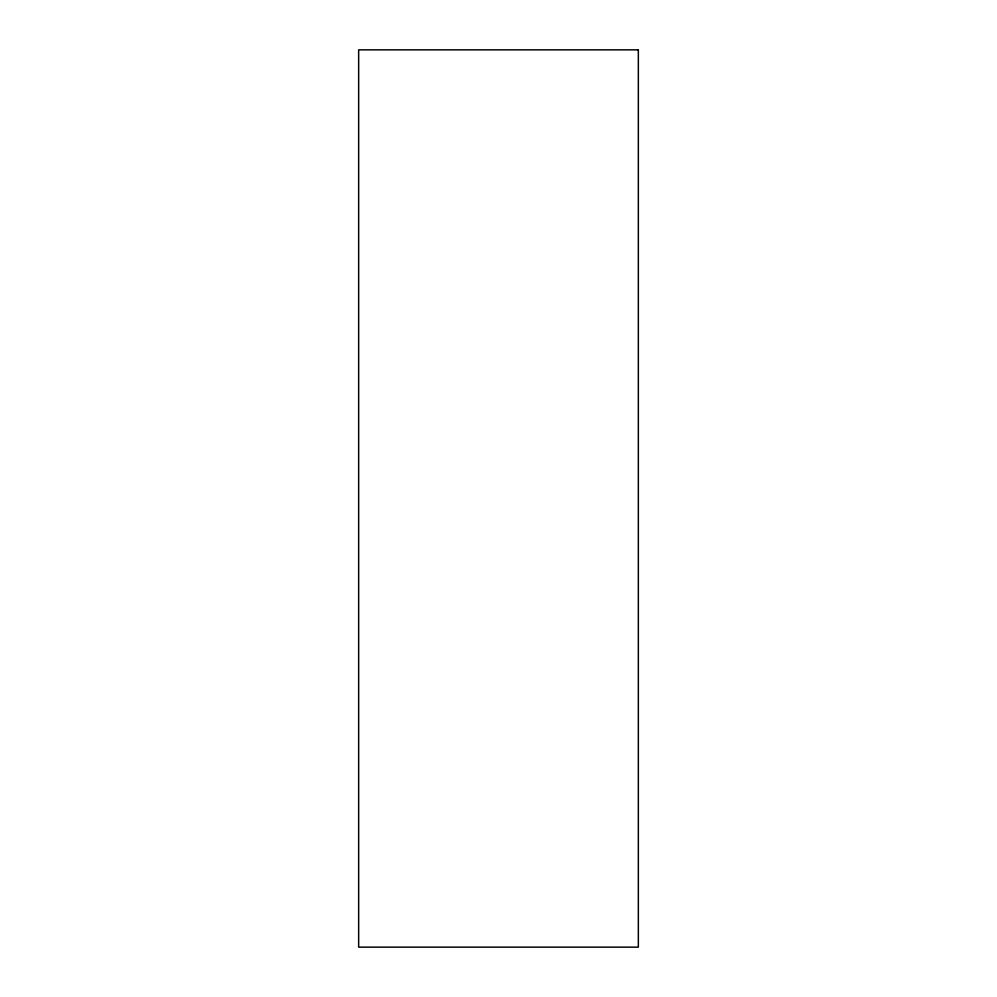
<?xml version="1.0" encoding="UTF-8"?>
<svg xmlns="http://www.w3.org/2000/svg" width="997" height="997" viewBox="0 0 997 997"><rect width="100%" height="100%" fill="white"/><g stroke="black" fill="none" stroke-linecap="round" stroke-linejoin="round"><path stroke-width="1.5" d="M638.342 49.85L358.658 49.85L358.658 947.15L638.342 947.15L638.342 49.85"/></g></svg>
